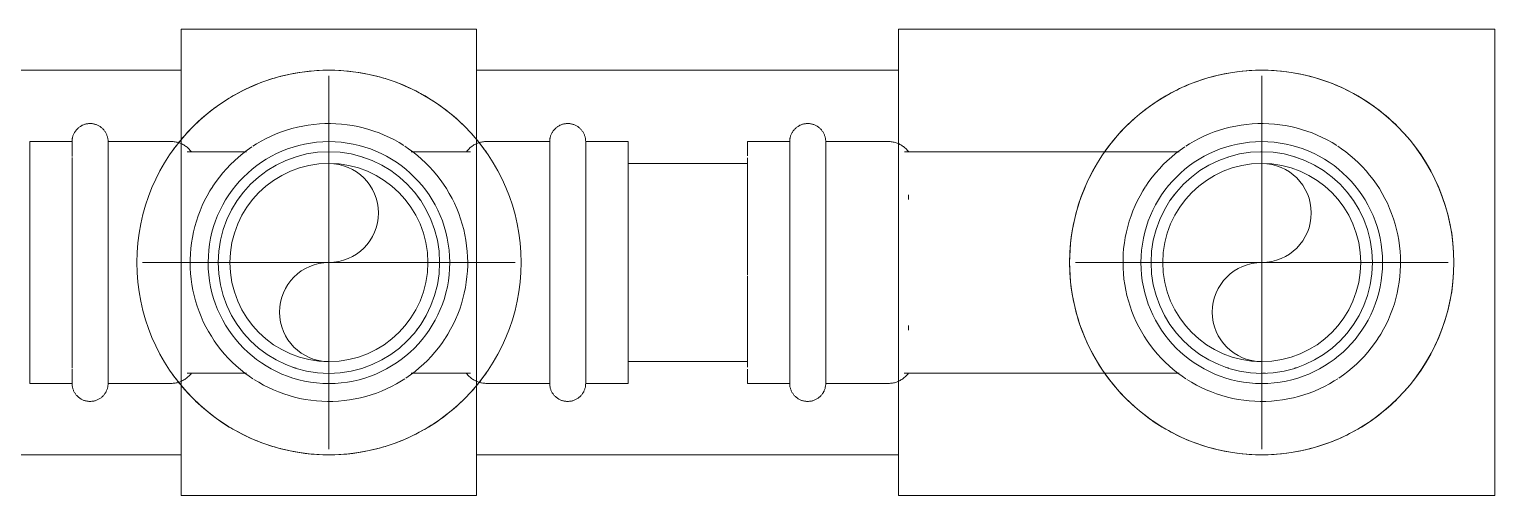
# Model space of a CAD drawing. Header units: inches. Extents: x -3299 to -2250, y -94 to 482.
# Drawn here: x -2378.21 to -2362.49, y 320.84 to 325.84 of the extents above; entities that cross this region are included whole.
import ezdxf

# ---------------------------------------------------------------- set-up
doc = ezdxf.new("R2010")
doc.units = ezdxf.units.IN
doc.header["$MEASUREMENT"] = 0
doc.layers.add('P-PIPE', color=3, linetype='Continuous', lineweight=9)
doc.layers.add('P-PIPE-CNTR', color=3, linetype='Continuous', lineweight=9)

# ---------------------------------------------------------------- blocks, each defined once
blk = doc.blocks.new('Victaulic-VicPress316-Elbow 90-45deg Style P568_P571 - Standard-V22-Copy of ROOF LEVEL')
at = {"layer": 'P-PIPE'}
for p, q in [((-2370.052, 324.641), (-2370.506, 324.641)), ((-2370.506, 324.641), (-2370.506, 324.488)), ((-2370.052, 323.344), (-2370.052, 324.641)), ((-2369.666, 324.653), (-2369.666, 324.645)), ((-2369.666, 324.645), (-2369.666, 324.641)), ((-2369.666, 324.641), (-2369.666, 324.64)), ((-2368.995, 324.641), (-2369.666, 324.641)), ((-2369.666, 323.344), (-2369.666, 324.641)), ((-2369.666, 324.64), (-2369.666, 324.637)), ((-2370.506, 324.467), (-2370.506, 323.344)), ((-2367.503, 324.532), (-2368.821, 324.532)), ((-2368.777, 324.02), (-2368.777, 324.068)), ((-2369.666, 323.849), (-2369.666, 323.897)), ((-2370.506, 323.344), (-2370.506, 323.207)), ((-2370.052, 322.048), (-2370.052, 323.344)), ((-2369.666, 322.048), (-2369.666, 323.344)), ((-2370.506, 323.197), (-2370.506, 322.221)), ((-2368.777, 322.62), (-2368.777, 322.669)), ((-2369.666, 322.274), (-2369.666, 322.304)), ((-2370.506, 322.201), (-2370.506, 322.048)), ((-2368.822, 322.157), (-2367.503, 322.157)), ((-2364.945, 322.158), (-2364.973, 322.157)), ((-2370.506, 322.048), (-2370.052, 322.048)), ((-2370.052, 322.049), (-2370.052, 322.052)), ((-2370.052, 322.048), (-2370.052, 322.049)), ((-2370.052, 322.044), (-2370.052, 322.048)), ((-2370.051, 322.036), (-2370.052, 322.044)), ((-2369.666, 322.048), (-2368.995, 322.048))]:
    blk.add_line(p, q, dxfattribs=at)
at = {"layer": 'P-PIPE', "flags": 128}
for points in [[(-2370.052, 324.641), (-2370.052, 324.649), (-2370.051, 324.656), (-2370.05, 324.664), (-2370.049, 324.672), (-2370.048, 324.679), (-2370.046, 324.687), (-2370.044, 324.694), (-2370.042, 324.702), (-2370.039, 324.709), (-2370.037, 324.716), (-2370.033, 324.723), (-2370.03, 324.73), (-2370.026, 324.737), (-2370.022, 324.743), (-2370.018, 324.75), (-2370.014, 324.756), (-2370.009, 324.762), (-2370.004, 324.768), (-2369.999, 324.774), (-2369.993, 324.779), (-2369.988, 324.785), (-2369.982, 324.79), (-2369.976, 324.794), (-2369.969, 324.799), (-2369.963, 324.803), (-2369.956, 324.807), (-2369.95, 324.811), (-2369.943, 324.815), (-2369.936, 324.818), (-2369.929, 324.821), (-2369.921, 324.823), (-2369.914, 324.826), (-2369.907, 324.828), (-2369.899, 324.83), (-2369.892, 324.831), (-2369.884, 324.832), (-2369.876, 324.833), (-2369.869, 324.834), (-2369.861, 324.834), (-2369.853, 324.834), (-2369.845, 324.833), (-2369.838, 324.833), (-2369.83, 324.832), (-2369.822, 324.83), (-2369.815, 324.829), (-2369.807, 324.827), (-2369.8, 324.825), (-2369.793, 324.822), (-2369.786, 324.819), (-2369.778, 324.816), (-2369.771, 324.813), (-2369.765, 324.809), (-2369.758, 324.805), (-2369.752, 324.801), (-2369.745, 324.797), (-2369.739, 324.792), (-2369.733, 324.787), (-2369.727, 324.782), (-2369.722, 324.777), (-2369.716, 324.771), (-2369.711, 324.765), (-2369.706, 324.759), (-2369.702, 324.753), (-2369.697, 324.747), (-2369.693, 324.74), (-2369.69, 324.734), (-2369.686, 324.727), (-2369.683, 324.72), (-2369.68, 324.713), (-2369.677, 324.705), (-2369.674, 324.698), (-2369.672, 324.691), (-2369.67, 324.683), (-2369.669, 324.676), (-2369.668, 324.668), (-2369.667, 324.66), (-2369.666, 324.653)], [(-2364.181, 324.598), (-2364.232, 324.629), (-2364.284, 324.658), (-2364.337, 324.685), (-2364.391, 324.71), (-2364.446, 324.733), (-2364.502, 324.753), (-2364.559, 324.771), (-2364.616, 324.787), (-2364.674, 324.801), (-2364.733, 324.812), (-2364.791, 324.821), (-2364.851, 324.828), (-2364.91, 324.832), (-2364.97, 324.834), (-2365.029, 324.833), (-2365.089, 324.83), (-2365.148, 324.825), (-2365.207, 324.817), (-2365.266, 324.807), (-2365.324, 324.795), (-2365.382, 324.78), (-2365.439, 324.763), (-2365.495, 324.744), (-2365.551, 324.722), (-2365.606, 324.699), (-2365.659, 324.673), (-2365.712, 324.645), (-2365.763, 324.615), (-2365.801, 324.591)], [(-2370.052, 324.635), (-2370.052, 324.639), (-2370.052, 324.641), (-2370.052, 324.641)], [(-2370.052, 324.641), (-2370.052, 324.64), (-2370.052, 324.637)], [(-2370.052, 324.637), (-2370.052, 324.631), (-2370.052, 324.624), (-2370.052, 324.615), (-2370.052, 324.604), (-2370.052, 324.59), (-2370.052, 324.575), (-2370.052, 324.558), (-2370.052, 324.538), (-2370.052, 324.517), (-2370.052, 324.494), (-2370.052, 324.469), (-2370.052, 324.449)], [(-2370.052, 324.6), (-2370.052, 324.612), (-2370.052, 324.622), (-2370.052, 324.63), (-2370.052, 324.635)], [(-2369.666, 324.635), (-2369.666, 324.639), (-2369.666, 324.641), (-2369.666, 324.641)], [(-2369.666, 324.637), (-2369.666, 324.631), (-2369.666, 324.624), (-2369.666, 324.615), (-2369.666, 324.604)], [(-2369.666, 324.435), (-2369.666, 324.462), (-2369.666, 324.488), (-2369.666, 324.511), (-2369.666, 324.533), (-2369.666, 324.553), (-2369.666, 324.571), (-2369.666, 324.586), (-2369.666, 324.6), (-2369.666, 324.612), (-2369.666, 324.622), (-2369.666, 324.63), (-2369.666, 324.635)], [(-2368.995, 324.641), (-2368.984, 324.641), (-2368.973, 324.64), (-2368.962, 324.639), (-2368.951, 324.637), (-2368.941, 324.635), (-2368.93, 324.633), (-2368.919, 324.63), (-2368.909, 324.627), (-2368.899, 324.623), (-2368.889, 324.619), (-2368.879, 324.615), (-2368.869, 324.61), (-2368.859, 324.605), (-2368.85, 324.599), (-2368.841, 324.593), (-2368.832, 324.587), (-2368.823, 324.58), (-2368.815, 324.573), (-2368.807, 324.566), (-2368.799, 324.558), (-2368.792, 324.55), (-2368.785, 324.542), (-2368.778, 324.533), (-2368.777, 324.532)], [(-2370.052, 324.443), (-2370.052, 324.414), (-2370.052, 324.384)], [(-2367.503, 324.532), (-2367.402, 324.532), (-2367.302, 324.532), (-2367.202, 324.532), (-2367.102, 324.532), (-2367.003, 324.532), (-2366.905, 324.532), (-2366.807, 324.532), (-2366.711, 324.532), (-2366.651, 324.532)], [(-2366.651, 324.532), (-2366.616, 324.532), (-2366.523, 324.532), (-2366.431, 324.532), (-2366.341, 324.532), (-2366.252, 324.532), (-2366.166, 324.532), (-2366.082, 324.532), (-2366, 324.532), (-2365.92, 324.532), (-2365.872, 324.532)], [(-2365.813, 324.583), (-2365.862, 324.549), (-2365.91, 324.513), (-2365.956, 324.475), (-2366, 324.435), (-2366.043, 324.394), (-2366.084, 324.35), (-2366.123, 324.306), (-2366.161, 324.259), (-2366.197, 324.212), (-2366.23, 324.163)], [(-2364.996, 324.532), (-2364.989, 324.532), (-2364.986, 324.532), (-2364.986, 324.532)], [(-2363.496, 323.344), (-2363.497, 323.404), (-2363.501, 323.463), (-2363.507, 323.523), (-2363.515, 323.582), (-2363.526, 323.64), (-2363.539, 323.698), (-2363.554, 323.756), (-2363.572, 323.813), (-2363.592, 323.869), (-2363.614, 323.924), (-2363.638, 323.979), (-2363.665, 324.032), (-2363.693, 324.084), (-2363.724, 324.136), (-2363.756, 324.185), (-2363.791, 324.234), (-2363.828, 324.281), (-2363.866, 324.326), (-2363.906, 324.37), (-2363.948, 324.413), (-2363.992, 324.453), (-2364.037, 324.492), (-2364.083, 324.529), (-2364.131, 324.564), (-2364.171, 324.591)], [(-2370.052, 324.374), (-2370.052, 324.352), (-2370.052, 324.319), (-2370.052, 324.284)], [(-2370.052, 324.283), (-2370.052, 324.248), (-2370.052, 324.21), (-2370.052, 324.17), (-2370.052, 324.13), (-2370.052, 324.088), (-2370.052, 324.045), (-2370.052, 324.001), (-2370.052, 323.955), (-2370.052, 323.909), (-2370.052, 323.862), (-2370.052, 323.827)], [(-2369.666, 324.376), (-2369.666, 324.406), (-2369.666, 324.425)], [(-2369.666, 324.313), (-2369.666, 324.344), (-2369.666, 324.374)], [(-2369.666, 323.909), (-2369.666, 323.943), (-2369.666, 323.989), (-2369.666, 324.033), (-2369.666, 324.076), (-2369.666, 324.119), (-2369.666, 324.16), (-2369.666, 324.199), (-2369.666, 324.237), (-2369.666, 324.274), (-2369.666, 324.31)], [(-2366.233, 324.159), (-2366.262, 324.112), (-2366.292, 324.06), (-2366.319, 324.008), (-2366.345, 323.954), (-2366.368, 323.899), (-2366.389, 323.843), (-2366.408, 323.787), (-2366.425, 323.73), (-2366.439, 323.672), (-2366.451, 323.613), (-2366.46, 323.554), (-2366.468, 323.495), (-2366.472, 323.436), (-2366.475, 323.376), (-2366.475, 323.344)], [(-2370.052, 323.814), (-2370.052, 323.765), (-2370.052, 323.716), (-2370.052, 323.666), (-2370.052, 323.616), (-2370.052, 323.565), (-2370.052, 323.513), (-2370.052, 323.462), (-2370.052, 323.41), (-2370.052, 323.358), (-2370.052, 323.344)], [(-2369.666, 323.344), (-2369.666, 323.396), (-2369.666, 323.448), (-2369.666, 323.5), (-2369.666, 323.551), (-2369.666, 323.602), (-2369.666, 323.652), (-2369.666, 323.703), (-2369.666, 323.752), (-2369.666, 323.801), (-2369.666, 323.844)], [(-2370.052, 323.344), (-2370.052, 323.292), (-2370.052, 323.243)], [(-2369.666, 323.278), (-2369.666, 323.33), (-2369.666, 323.344)], [(-2366.475, 323.344), (-2366.474, 323.285), (-2366.47, 323.225), (-2366.465, 323.166), (-2366.456, 323.107), (-2366.446, 323.048), (-2366.433, 322.99), (-2366.417, 322.933), (-2366.4, 322.876), (-2366.38, 322.82), (-2366.358, 322.764), (-2366.333, 322.71), (-2366.307, 322.656), (-2366.278, 322.604), (-2366.248, 322.553), (-2366.215, 322.503), (-2366.18, 322.455), (-2366.144, 322.408), (-2366.106, 322.362), (-2366.065, 322.318), (-2366.024, 322.276), (-2365.98, 322.235), (-2365.935, 322.196), (-2365.888, 322.159), (-2365.84, 322.124), (-2365.801, 322.098)], [(-2363.739, 322.529), (-2363.709, 322.576), (-2363.68, 322.628), (-2363.652, 322.681), (-2363.627, 322.735), (-2363.603, 322.79), (-2363.582, 322.845), (-2363.563, 322.902), (-2363.547, 322.959), (-2363.533, 323.017), (-2363.521, 323.075), (-2363.511, 323.134), (-2363.504, 323.193), (-2363.499, 323.253), (-2363.497, 323.312), (-2363.496, 323.344)], [(-2370.052, 323.241), (-2370.052, 323.189), (-2370.052, 323.138), (-2370.052, 323.087), (-2370.052, 323.036), (-2370.052, 322.986), (-2370.052, 322.936), (-2370.052, 322.888), (-2370.052, 322.839), (-2370.052, 322.792), (-2370.052, 322.746), (-2370.052, 322.7), (-2370.052, 322.656), (-2370.052, 322.612), (-2370.052, 322.57), (-2370.052, 322.529), (-2370.052, 322.489), (-2370.052, 322.451), (-2370.052, 322.414)], [(-2369.666, 322.779), (-2369.666, 322.827), (-2369.666, 322.875), (-2369.666, 322.923), (-2369.666, 322.973), (-2369.666, 323.023), (-2369.666, 323.073), (-2369.666, 323.124), (-2369.666, 323.175), (-2369.666, 323.227), (-2369.666, 323.276)], [(-2369.666, 322.375), (-2369.666, 322.405), (-2369.666, 322.441), (-2369.666, 322.479), (-2369.666, 322.518), (-2369.666, 322.559), (-2369.666, 322.601), (-2369.666, 322.644), (-2369.666, 322.688), (-2369.666, 322.733), (-2369.666, 322.779)], [(-2370.052, 322.406), (-2370.052, 322.379), (-2370.052, 322.345), (-2370.052, 322.315)], [(-2364.158, 322.106), (-2364.109, 322.14), (-2364.062, 322.176), (-2364.016, 322.214), (-2363.971, 322.254), (-2363.929, 322.295), (-2363.887, 322.338), (-2363.848, 322.383), (-2363.811, 322.429), (-2363.775, 322.477), (-2363.741, 322.526)], [(-2370.052, 322.313), (-2370.052, 322.282), (-2370.052, 322.253)], [(-2369.666, 322.315), (-2369.666, 322.336), (-2369.666, 322.37)], [(-2369.666, 322.052), (-2369.666, 322.057), (-2369.666, 322.064), (-2369.666, 322.074), (-2369.666, 322.085), (-2369.666, 322.098), (-2369.666, 322.114), (-2369.666, 322.131), (-2369.666, 322.15), (-2369.666, 322.171), (-2369.666, 322.194), (-2369.666, 322.219), (-2369.666, 322.246), (-2369.666, 322.264)], [(-2370.052, 322.226), (-2370.052, 322.201), (-2370.052, 322.177), (-2370.052, 322.156), (-2370.052, 322.136), (-2370.052, 322.118), (-2370.052, 322.102), (-2370.052, 322.088), (-2370.052, 322.076), (-2370.052, 322.067), (-2370.052, 322.059), (-2370.052, 322.053)], [(-2370.052, 322.052), (-2370.052, 322.057), (-2370.052, 322.064), (-2370.052, 322.074), (-2370.052, 322.085)], [(-2369.666, 322.088), (-2369.666, 322.076), (-2369.666, 322.067), (-2369.666, 322.059), (-2369.666, 322.053)], [(-2368.777, 322.157), (-2368.783, 322.148), (-2368.791, 322.14), (-2368.798, 322.132), (-2368.806, 322.124), (-2368.814, 322.117), (-2368.822, 322.11), (-2368.83, 322.103), (-2368.839, 322.097), (-2368.848, 322.09), (-2368.858, 322.085), (-2368.867, 322.08), (-2368.877, 322.075), (-2368.887, 322.07), (-2368.897, 322.066), (-2368.907, 322.062), (-2368.918, 322.059), (-2368.928, 322.056), (-2368.939, 322.054), (-2368.949, 322.052), (-2368.96, 322.05), (-2368.971, 322.049), (-2368.982, 322.048), (-2368.993, 322.048), (-2368.995, 322.048)], [(-2366.651, 322.157), (-2366.685, 322.157), (-2366.781, 322.157), (-2366.878, 322.157), (-2366.976, 322.157), (-2367.075, 322.157), (-2367.175, 322.157), (-2367.275, 322.157), (-2367.375, 322.157), (-2367.476, 322.157), (-2367.503, 322.157)], [(-2365.872, 322.157), (-2365.899, 322.157), (-2365.978, 322.157), (-2366.059, 322.157), (-2366.143, 322.157), (-2366.229, 322.157), (-2366.317, 322.157), (-2366.406, 322.157), (-2366.498, 322.157), (-2366.591, 322.157), (-2366.651, 322.157)], [(-2365.791, 322.091), (-2365.74, 322.06), (-2365.688, 322.031), (-2365.635, 322.004), (-2365.581, 321.979), (-2365.525, 321.956), (-2365.47, 321.936), (-2365.413, 321.917), (-2365.355, 321.901), (-2365.297, 321.888), (-2365.239, 321.876), (-2365.18, 321.868), (-2365.121, 321.861), (-2365.061, 321.857), (-2365.002, 321.855), (-2364.942, 321.855), (-2364.883, 321.858), (-2364.823, 321.864), (-2364.764, 321.871), (-2364.706, 321.881), (-2364.647, 321.894), (-2364.59, 321.908), (-2364.533, 321.925), (-2364.476, 321.945), (-2364.421, 321.966), (-2364.366, 321.99), (-2364.312, 322.016), (-2364.26, 322.044), (-2364.208, 322.074), (-2364.17, 322.098)], [(-2364.986, 322.157), (-2364.988, 322.157), (-2364.994, 322.157)], [(-2370.052, 322.053), (-2370.052, 322.049), (-2370.052, 322.048), (-2370.052, 322.048)], [(-2369.666, 322.048), (-2369.666, 322.04), (-2369.666, 322.032), (-2369.667, 322.025), (-2369.668, 322.017), (-2369.67, 322.009), (-2369.671, 322.002), (-2369.673, 321.994), (-2369.676, 321.987), (-2369.678, 321.98), (-2369.681, 321.973), (-2369.684, 321.966), (-2369.688, 321.959), (-2369.691, 321.952), (-2369.695, 321.945), (-2369.699, 321.939), (-2369.704, 321.933), (-2369.709, 321.926), (-2369.714, 321.921), (-2369.719, 321.915), (-2369.724, 321.909), (-2369.73, 321.904), (-2369.736, 321.899), (-2369.742, 321.894), (-2369.748, 321.89), (-2369.754, 321.885), (-2369.761, 321.881), (-2369.768, 321.878), (-2369.775, 321.874), (-2369.782, 321.871), (-2369.789, 321.868), (-2369.796, 321.865), (-2369.803, 321.863), (-2369.811, 321.861), (-2369.818, 321.859), (-2369.826, 321.858), (-2369.834, 321.856), (-2369.841, 321.856), (-2369.849, 321.855), (-2369.857, 321.855), (-2369.864, 321.855), (-2369.872, 321.855), (-2369.88, 321.856), (-2369.887, 321.857), (-2369.895, 321.858), (-2369.903, 321.86), (-2369.91, 321.862), (-2369.917, 321.864), (-2369.925, 321.866), (-2369.932, 321.869), (-2369.939, 321.872), (-2369.946, 321.876), (-2369.953, 321.879), (-2369.96, 321.883), (-2369.966, 321.887), (-2369.972, 321.892), (-2369.978, 321.896), (-2369.984, 321.901), (-2369.99, 321.906), (-2369.996, 321.912), (-2370.001, 321.917), (-2370.006, 321.923), (-2370.011, 321.929), (-2370.016, 321.935), (-2370.02, 321.942), (-2370.024, 321.948), (-2370.028, 321.955), (-2370.032, 321.962), (-2370.035, 321.969), (-2370.038, 321.976), (-2370.041, 321.983), (-2370.043, 321.99), (-2370.045, 321.998), (-2370.047, 322.005), (-2370.049, 322.013), (-2370.05, 322.021), (-2370.051, 322.028), (-2370.051, 322.036)], [(-2369.666, 322.053), (-2369.666, 322.049), (-2369.666, 322.048), (-2369.666, 322.048)], [(-2369.666, 322.048), (-2369.666, 322.049), (-2369.666, 322.052)]]:
    blk.add_lwpolyline(points, dxfattribs=at)
at = {"layer": 'P-PIPE'}
for radius, start, end in [(1.296, 0, 180), (1.188, 0, 180), (1.187, 107.2326, 109.3015), (1.187, 70.6985, 72.7674), (1.187, 142.4111, 145.3367), (1.188, 34.6633, 37.5889), (1.297, 180, 0), (1.188, 180, 0), (1.188, 214.6633, 217.5889), (1.188, 322.4111, 325.3367), (1.187, 250.6985, 252.7674), (1.187, 287.2326, 289.3015)]:
    blk.add_arc((-2364.986, 323.344), radius, start, end, dxfattribs=at)

msp = doc.modelspace()

# ---------------------------------------------------------------- linework, layer by layer
at = {"layer": 'P-PIPE'}
for p, q in [((-2373.412, 325.844), (-2376.582, 325.844)), ((-2376.582, 325.844), (-2376.582, 320.845)), ((-2373.412, 325.844), (-2373.412, 320.845)), ((-2368.886, 320.845), (-2368.886, 325.844)), ((-2362.486, 325.844), (-2368.886, 325.844)), ((-2362.486, 320.845), (-2362.486, 325.844)), ((-2376.582, 325.406), (-2378.417, 325.406)), ((-2368.886, 325.406), (-2373.412, 325.406)), ((-2377.753, 324.641), (-2378.207, 324.641)), ((-2378.207, 324.641), (-2378.207, 323.344)), ((-2377.753, 324.49), (-2377.753, 324.641)), ((-2377.368, 324.653), (-2377.367, 324.645)), ((-2377.367, 324.645), (-2377.367, 324.641)), ((-2377.367, 324.641), (-2377.367, 324.64)), ((-2376.691, 324.641), (-2377.367, 324.641)), ((-2377.367, 323.997), (-2377.367, 324.641)), ((-2377.367, 324.64), (-2377.367, 324.637)), ((-2376.606, 324.627), (-2376.595, 324.623)), ((-2376.595, 324.623), (-2376.585, 324.619)), ((-2373.411, 324.619), (-2373.401, 324.623)), ((-2373.401, 324.623), (-2373.391, 324.626)), ((-2372.627, 324.641), (-2373.303, 324.641)), ((-2372.627, 324.641), (-2372.627, 324.64)), ((-2372.627, 324.641), (-2372.627, 323.344)), ((-2372.627, 324.64), (-2372.627, 324.637)), ((-2372.242, 324.653), (-2372.241, 324.645)), ((-2372.241, 324.645), (-2372.241, 324.641)), ((-2371.787, 324.641), (-2372.241, 324.641)), ((-2372.241, 324.641), (-2372.241, 324.64)), ((-2372.241, 324.641), (-2372.241, 323.344)), ((-2372.241, 324.64), (-2372.241, 324.637)), ((-2371.787, 323.995), (-2371.787, 324.641)), ((-2377.753, 323.344), (-2377.753, 324.467)), ((-2375.88, 324.532), (-2376.518, 324.532)), ((-2373.476, 324.532), (-2374.115, 324.532)), ((-2370.506, 324.406), (-2371.787, 324.406)), ((-2377.367, 323.344), (-2377.367, 323.993)), ((-2371.787, 323.344), (-2371.787, 323.993)), ((-2372.627, 323.715), (-2372.627, 323.671)), ((-2378.207, 323.344), (-2378.207, 322.048)), ((-2377.753, 322.221), (-2377.753, 323.344)), ((-2377.367, 322.696), (-2377.367, 323.344)), ((-2372.627, 323.344), (-2372.627, 322.048)), ((-2372.241, 323.344), (-2372.241, 322.048)), ((-2371.787, 322.696), (-2371.787, 323.344)), ((-2377.367, 322.048), (-2377.367, 322.691)), ((-2372.627, 322.656), (-2372.627, 322.612)), ((-2371.787, 322.048), (-2371.787, 322.694)), ((-2371.787, 322.282), (-2370.506, 322.282)), ((-2377.753, 322.048), (-2377.753, 322.199)), ((-2376.519, 322.157), (-2375.88, 322.157)), ((-2374.115, 322.157), (-2373.477, 322.157)), ((-2378.207, 322.048), (-2377.753, 322.048)), ((-2377.753, 322.049), (-2377.753, 322.052)), ((-2377.753, 322.048), (-2377.753, 322.049)), ((-2377.753, 322.044), (-2377.753, 322.048)), ((-2377.753, 322.036), (-2377.753, 322.044)), ((-2377.367, 322.048), (-2376.691, 322.048)), ((-2376.594, 322.066), (-2376.604, 322.062)), ((-2376.583, 322.07), (-2376.594, 322.066)), ((-2373.399, 322.065), (-2373.41, 322.069)), ((-2373.389, 322.062), (-2373.399, 322.065)), ((-2373.303, 322.048), (-2372.627, 322.048)), ((-2372.627, 322.049), (-2372.627, 322.052)), ((-2372.627, 322.048), (-2372.627, 322.049)), ((-2372.627, 322.044), (-2372.627, 322.048)), ((-2372.627, 322.036), (-2372.627, 322.044)), ((-2372.621, 321.998), (-2372.623, 322.005)), ((-2372.241, 322.049), (-2372.241, 322.052)), ((-2372.241, 322.048), (-2372.241, 322.049)), ((-2372.241, 322.048), (-2371.787, 322.048)), ((-2378.417, 321.283), (-2376.582, 321.283)), ((-2373.412, 321.283), (-2368.886, 321.283)), ((-2376.582, 320.845), (-2373.412, 320.845)), ((-2368.886, 320.845), (-2362.486, 320.845))]:
    msp.add_line(p, q, dxfattribs=at)
at = {"layer": 'P-PIPE', "flags": 128}
for points in [[(-2377.753, 324.641), (-2377.753, 324.649), (-2377.753, 324.656), (-2377.752, 324.664), (-2377.751, 324.672), (-2377.75, 324.679), (-2377.748, 324.687), (-2377.746, 324.694), (-2377.744, 324.702), (-2377.741, 324.709), (-2377.738, 324.716), (-2377.735, 324.723), (-2377.732, 324.73), (-2377.728, 324.737), (-2377.724, 324.743), (-2377.72, 324.75), (-2377.715, 324.756), (-2377.71, 324.762), (-2377.706, 324.768), (-2377.7, 324.774), (-2377.695, 324.779), (-2377.689, 324.785), (-2377.683, 324.79), (-2377.677, 324.794), (-2377.671, 324.799), (-2377.665, 324.803), (-2377.658, 324.807), (-2377.651, 324.811), (-2377.645, 324.815), (-2377.637, 324.818), (-2377.63, 324.821), (-2377.623, 324.823), (-2377.616, 324.826), (-2377.608, 324.828), (-2377.601, 324.83), (-2377.593, 324.831), (-2377.586, 324.832), (-2377.578, 324.833), (-2377.57, 324.834), (-2377.563, 324.834), (-2377.555, 324.834), (-2377.547, 324.833), (-2377.539, 324.833), (-2377.532, 324.832), (-2377.524, 324.83), (-2377.517, 324.829), (-2377.509, 324.827), (-2377.502, 324.825), (-2377.494, 324.822), (-2377.487, 324.819), (-2377.48, 324.816), (-2377.473, 324.813), (-2377.466, 324.809), (-2377.46, 324.805), (-2377.453, 324.801), (-2377.447, 324.797), (-2377.441, 324.792), (-2377.435, 324.787), (-2377.429, 324.782), (-2377.423, 324.777), (-2377.418, 324.771), (-2377.413, 324.765), (-2377.408, 324.759), (-2377.404, 324.753), (-2377.399, 324.747), (-2377.395, 324.74), (-2377.391, 324.734), (-2377.388, 324.727), (-2377.384, 324.72), (-2377.381, 324.713), (-2377.379, 324.705), (-2377.376, 324.698), (-2377.374, 324.691), (-2377.372, 324.683), (-2377.371, 324.676), (-2377.369, 324.668), (-2377.368, 324.66), (-2377.368, 324.653)], [(-2374.193, 324.598), (-2374.243, 324.629), (-2374.295, 324.658), (-2374.348, 324.685), (-2374.403, 324.71), (-2374.458, 324.733), (-2374.514, 324.753), (-2374.57, 324.771), (-2374.628, 324.787), (-2374.686, 324.801), (-2374.744, 324.812), (-2374.803, 324.821), (-2374.862, 324.828), (-2374.922, 324.832), (-2374.981, 324.834), (-2375.041, 324.833), (-2375.1, 324.83), (-2375.16, 324.825), (-2375.219, 324.817), (-2375.278, 324.807), (-2375.336, 324.795), (-2375.394, 324.78), (-2375.451, 324.763), (-2375.507, 324.744), (-2375.563, 324.722), (-2375.617, 324.699), (-2375.671, 324.673), (-2375.724, 324.645), (-2375.775, 324.615), (-2375.813, 324.591)], [(-2372.627, 324.641), (-2372.627, 324.649), (-2372.627, 324.656), (-2372.626, 324.664), (-2372.625, 324.672), (-2372.624, 324.679), (-2372.622, 324.687), (-2372.62, 324.694), (-2372.618, 324.702), (-2372.615, 324.709), (-2372.612, 324.716), (-2372.609, 324.723), (-2372.606, 324.73), (-2372.602, 324.737), (-2372.598, 324.743), (-2372.594, 324.75), (-2372.589, 324.756), (-2372.584, 324.762), (-2372.58, 324.768), (-2372.574, 324.774), (-2372.569, 324.779), (-2372.563, 324.785), (-2372.557, 324.79), (-2372.551, 324.794), (-2372.545, 324.799), (-2372.539, 324.803), (-2372.532, 324.807), (-2372.525, 324.811), (-2372.519, 324.815), (-2372.511, 324.818), (-2372.504, 324.821), (-2372.497, 324.823), (-2372.49, 324.826), (-2372.482, 324.828), (-2372.475, 324.83), (-2372.467, 324.831), (-2372.46, 324.832), (-2372.452, 324.833), (-2372.444, 324.834), (-2372.437, 324.834), (-2372.429, 324.834), (-2372.421, 324.833), (-2372.413, 324.833), (-2372.406, 324.832), (-2372.398, 324.83), (-2372.391, 324.829), (-2372.383, 324.827), (-2372.376, 324.825), (-2372.368, 324.822), (-2372.361, 324.819), (-2372.354, 324.816), (-2372.347, 324.813), (-2372.34, 324.809), (-2372.334, 324.805), (-2372.327, 324.801), (-2372.321, 324.797), (-2372.315, 324.792), (-2372.309, 324.787), (-2372.303, 324.782), (-2372.297, 324.777), (-2372.292, 324.771), (-2372.287, 324.765), (-2372.282, 324.759), (-2372.278, 324.753), (-2372.273, 324.747), (-2372.269, 324.74), (-2372.265, 324.734), (-2372.262, 324.727), (-2372.258, 324.72), (-2372.255, 324.713), (-2372.253, 324.705), (-2372.25, 324.698), (-2372.248, 324.691), (-2372.246, 324.683), (-2372.245, 324.676), (-2372.243, 324.668), (-2372.242, 324.66), (-2372.242, 324.653)], [(-2377.753, 324.635), (-2377.753, 324.639), (-2377.753, 324.641), (-2377.753, 324.641)], [(-2377.753, 324.641), (-2377.753, 324.64), (-2377.753, 324.637)], [(-2377.753, 324.637), (-2377.753, 324.631), (-2377.753, 324.624), (-2377.753, 324.615), (-2377.753, 324.604), (-2377.753, 324.59), (-2377.753, 324.575), (-2377.753, 324.558), (-2377.753, 324.538), (-2377.753, 324.517), (-2377.753, 324.494), (-2377.753, 324.479)], [(-2377.753, 324.6), (-2377.753, 324.612), (-2377.753, 324.622), (-2377.753, 324.63), (-2377.753, 324.635)], [(-2377.367, 324.635), (-2377.367, 324.639), (-2377.367, 324.641), (-2377.367, 324.641)], [(-2377.367, 324.637), (-2377.367, 324.631), (-2377.367, 324.624), (-2377.367, 324.615), (-2377.367, 324.604)], [(-2377.367, 324.553), (-2377.367, 324.571), (-2377.367, 324.586), (-2377.367, 324.6), (-2377.367, 324.612), (-2377.367, 324.622), (-2377.367, 324.63), (-2377.367, 324.635)], [(-2376.691, 324.641), (-2376.681, 324.641), (-2376.67, 324.64), (-2376.659, 324.639), (-2376.648, 324.637), (-2376.637, 324.635), (-2376.627, 324.633), (-2376.616, 324.63), (-2376.606, 324.627)], [(-2376.585, 324.619), (-2376.575, 324.615), (-2376.566, 324.61), (-2376.556, 324.605), (-2376.547, 324.599), (-2376.538, 324.593), (-2376.529, 324.587), (-2376.52, 324.58), (-2376.512, 324.573), (-2376.504, 324.566), (-2376.496, 324.558), (-2376.489, 324.55), (-2376.481, 324.542), (-2376.475, 324.533), (-2376.473, 324.532)], [(-2373.5, 324.557), (-2373.493, 324.564), (-2373.485, 324.572), (-2373.476, 324.579), (-2373.468, 324.586), (-2373.459, 324.592), (-2373.45, 324.598), (-2373.441, 324.604), (-2373.431, 324.609), (-2373.421, 324.614), (-2373.411, 324.619)], [(-2373.391, 324.626), (-2373.381, 324.63), (-2373.37, 324.633), (-2373.36, 324.635), (-2373.349, 324.637), (-2373.338, 324.639), (-2373.327, 324.64), (-2373.316, 324.64), (-2373.305, 324.641), (-2373.303, 324.641)], [(-2372.627, 324.635), (-2372.627, 324.639), (-2372.627, 324.641), (-2372.627, 324.641)], [(-2372.627, 324.637), (-2372.627, 324.631), (-2372.627, 324.624), (-2372.627, 324.615), (-2372.627, 324.604), (-2372.627, 324.59), (-2372.627, 324.575), (-2372.627, 324.558), (-2372.627, 324.538), (-2372.627, 324.517), (-2372.627, 324.494), (-2372.627, 324.469), (-2372.627, 324.443), (-2372.627, 324.414), (-2372.627, 324.384)], [(-2372.627, 324.6), (-2372.627, 324.612), (-2372.627, 324.622), (-2372.627, 324.63), (-2372.627, 324.635)], [(-2372.241, 324.635), (-2372.241, 324.639), (-2372.241, 324.641), (-2372.241, 324.641)], [(-2372.241, 324.637), (-2372.241, 324.631), (-2372.241, 324.624), (-2372.241, 324.615), (-2372.241, 324.604)], [(-2372.241, 324.376), (-2372.241, 324.406), (-2372.241, 324.435), (-2372.241, 324.462), (-2372.241, 324.488), (-2372.241, 324.511), (-2372.241, 324.533), (-2372.241, 324.553), (-2372.241, 324.571), (-2372.241, 324.586), (-2372.241, 324.6), (-2372.241, 324.612), (-2372.241, 324.622), (-2372.241, 324.63), (-2372.241, 324.635)], [(-2377.753, 324.469), (-2377.753, 324.443), (-2377.753, 324.414), (-2377.753, 324.384)], [(-2377.367, 324.376), (-2377.367, 324.406), (-2377.367, 324.435), (-2377.367, 324.462), (-2377.367, 324.488), (-2377.367, 324.511), (-2377.367, 324.533)], [(-2375.825, 324.583), (-2375.874, 324.549), (-2375.921, 324.513), (-2375.967, 324.475), (-2376.012, 324.435), (-2376.055, 324.394), (-2376.096, 324.35), (-2376.135, 324.306), (-2376.173, 324.259), (-2376.208, 324.212), (-2376.242, 324.163)], [(-2373.508, 323.344), (-2373.509, 323.404), (-2373.513, 323.463), (-2373.519, 323.523), (-2373.527, 323.582), (-2373.538, 323.64), (-2373.551, 323.698), (-2373.566, 323.756), (-2373.584, 323.813), (-2373.603, 323.869), (-2373.625, 323.924), (-2373.65, 323.979), (-2373.676, 324.032), (-2373.705, 324.084), (-2373.735, 324.136), (-2373.768, 324.185), (-2373.803, 324.234), (-2373.839, 324.281), (-2373.878, 324.326), (-2373.918, 324.37), (-2373.96, 324.413), (-2374.003, 324.453), (-2374.048, 324.492), (-2374.095, 324.529), (-2374.143, 324.564), (-2374.182, 324.591)], [(-2373.521, 324.532), (-2373.515, 324.54), (-2373.508, 324.549), (-2373.5, 324.557)], [(-2377.753, 324.373), (-2377.753, 324.352), (-2377.753, 324.319), (-2377.753, 324.284), (-2377.753, 324.248), (-2377.753, 324.21), (-2377.753, 324.17), (-2377.753, 324.13), (-2377.753, 324.088), (-2377.753, 324.045), (-2377.753, 324.001), (-2377.753, 323.955)], [(-2377.367, 323.996), (-2377.367, 324.033), (-2377.367, 324.076), (-2377.367, 324.119), (-2377.367, 324.16), (-2377.367, 324.199), (-2377.367, 324.237), (-2377.367, 324.274), (-2377.367, 324.31), (-2377.367, 324.344), (-2377.367, 324.371)], [(-2372.627, 324.37), (-2372.627, 324.352), (-2372.627, 324.319), (-2372.627, 324.284), (-2372.627, 324.248), (-2372.627, 324.21), (-2372.627, 324.17), (-2372.627, 324.13), (-2372.627, 324.088)], [(-2372.241, 324.119), (-2372.241, 324.16), (-2372.241, 324.199), (-2372.241, 324.237), (-2372.241, 324.274), (-2372.241, 324.31), (-2372.241, 324.344), (-2372.241, 324.371)], [(-2376.244, 324.159), (-2376.274, 324.112), (-2376.303, 324.06), (-2376.331, 324.008), (-2376.356, 323.954), (-2376.38, 323.899), (-2376.401, 323.843), (-2376.42, 323.787), (-2376.436, 323.73), (-2376.45, 323.672), (-2376.462, 323.613), (-2376.472, 323.554), (-2376.479, 323.495), (-2376.484, 323.436), (-2376.487, 323.376), (-2376.487, 323.344)], [(-2377.367, 323.752), (-2377.367, 323.801), (-2377.367, 323.849), (-2377.367, 323.897), (-2377.367, 323.943), (-2377.367, 323.989)], [(-2372.627, 324.079), (-2372.627, 324.045), (-2372.627, 324.001), (-2372.627, 323.955), (-2372.627, 323.909), (-2372.627, 323.862), (-2372.627, 323.814), (-2372.627, 323.765), (-2372.627, 323.716)], [(-2372.241, 323.344), (-2372.241, 323.396), (-2372.241, 323.448), (-2372.241, 323.5), (-2372.241, 323.551), (-2372.241, 323.602), (-2372.241, 323.652), (-2372.241, 323.703), (-2372.241, 323.752), (-2372.241, 323.801), (-2372.241, 323.849), (-2372.241, 323.897), (-2372.241, 323.943), (-2372.241, 323.989), (-2372.241, 324.033), (-2372.241, 324.076), (-2372.241, 324.11)], [(-2377.753, 323.953), (-2377.753, 323.909), (-2377.753, 323.862), (-2377.753, 323.814), (-2377.753, 323.765), (-2377.753, 323.716), (-2377.753, 323.666), (-2377.753, 323.616), (-2377.753, 323.565), (-2377.753, 323.514)], [(-2377.367, 323.613), (-2377.367, 323.652), (-2377.367, 323.703), (-2377.367, 323.744)], [(-2372.627, 323.666), (-2372.627, 323.616), (-2372.627, 323.565), (-2372.627, 323.513), (-2372.627, 323.462), (-2372.627, 323.41), (-2372.627, 323.358), (-2372.627, 323.344)], [(-2377.753, 323.513), (-2377.753, 323.462), (-2377.753, 323.41), (-2377.753, 323.358), (-2377.753, 323.344)], [(-2377.367, 323.344), (-2377.367, 323.396), (-2377.367, 323.448), (-2377.367, 323.5), (-2377.367, 323.551), (-2377.367, 323.602)], [(-2377.753, 323.344), (-2377.753, 323.292), (-2377.753, 323.241), (-2377.753, 323.189), (-2377.753, 323.138), (-2377.753, 323.087), (-2377.753, 323.036), (-2377.753, 322.986), (-2377.753, 322.936), (-2377.753, 322.896)], [(-2377.367, 323.075), (-2377.367, 323.124), (-2377.367, 323.175), (-2377.367, 323.227), (-2377.367, 323.278), (-2377.367, 323.33), (-2377.367, 323.344)], [(-2376.487, 323.344), (-2376.486, 323.285), (-2376.482, 323.225), (-2376.476, 323.166), (-2376.468, 323.107), (-2376.457, 323.048), (-2376.444, 322.99), (-2376.429, 322.933), (-2376.411, 322.876), (-2376.391, 322.82), (-2376.369, 322.764), (-2376.345, 322.71), (-2376.319, 322.656), (-2376.29, 322.604), (-2376.259, 322.553), (-2376.227, 322.503), (-2376.192, 322.455), (-2376.156, 322.408), (-2376.117, 322.362), (-2376.077, 322.318), (-2376.035, 322.276), (-2375.992, 322.235), (-2375.946, 322.196), (-2375.9, 322.159), (-2375.852, 322.124), (-2375.813, 322.098)], [(-2373.751, 322.529), (-2373.721, 322.576), (-2373.691, 322.628), (-2373.664, 322.681), (-2373.638, 322.735), (-2373.615, 322.79), (-2373.594, 322.845), (-2373.575, 322.902), (-2373.559, 322.959), (-2373.544, 323.017), (-2373.532, 323.075), (-2373.523, 323.134), (-2373.516, 323.193), (-2373.511, 323.253), (-2373.508, 323.312), (-2373.508, 323.344)], [(-2372.627, 323.344), (-2372.627, 323.292), (-2372.627, 323.241), (-2372.627, 323.189), (-2372.627, 323.138), (-2372.627, 323.087), (-2372.627, 323.036), (-2372.627, 322.986)], [(-2372.241, 322.688), (-2372.241, 322.733), (-2372.241, 322.779), (-2372.241, 322.827), (-2372.241, 322.875), (-2372.241, 322.923), (-2372.241, 322.973), (-2372.241, 323.023), (-2372.241, 323.073), (-2372.241, 323.124), (-2372.241, 323.175), (-2372.241, 323.227), (-2372.241, 323.278), (-2372.241, 323.33), (-2372.241, 323.344)], [(-2377.367, 322.692), (-2377.367, 322.733), (-2377.367, 322.779), (-2377.367, 322.827), (-2377.367, 322.875), (-2377.367, 322.923), (-2377.367, 322.973), (-2377.367, 323.023), (-2377.367, 323.073)], [(-2377.753, 322.888), (-2377.753, 322.839), (-2377.753, 322.792), (-2377.753, 322.746)], [(-2372.627, 322.974), (-2372.627, 322.936), (-2372.627, 322.888), (-2372.627, 322.839), (-2372.627, 322.792), (-2372.627, 322.746), (-2372.627, 322.7), (-2372.627, 322.661)], [(-2377.753, 322.736), (-2377.753, 322.7), (-2377.753, 322.656), (-2377.753, 322.612), (-2377.753, 322.57), (-2377.753, 322.529), (-2377.753, 322.489), (-2377.753, 322.461)], [(-2377.367, 322.559), (-2377.367, 322.601), (-2377.367, 322.644), (-2377.367, 322.688)], [(-2372.627, 322.609), (-2372.627, 322.57), (-2372.627, 322.529), (-2372.627, 322.489), (-2372.627, 322.451), (-2372.627, 322.414), (-2372.627, 322.379), (-2372.627, 322.345), (-2372.627, 322.319)], [(-2372.241, 322.318), (-2372.241, 322.336), (-2372.241, 322.37), (-2372.241, 322.405), (-2372.241, 322.441), (-2372.241, 322.479), (-2372.241, 322.518), (-2372.241, 322.559), (-2372.241, 322.601), (-2372.241, 322.644), (-2372.241, 322.676)], [(-2377.753, 322.451), (-2377.753, 322.414), (-2377.753, 322.379), (-2377.753, 322.345), (-2377.753, 322.316)], [(-2377.367, 322.317), (-2377.367, 322.336), (-2377.367, 322.37), (-2377.367, 322.405), (-2377.367, 322.441), (-2377.367, 322.479), (-2377.367, 322.518), (-2377.367, 322.547)], [(-2374.17, 322.106), (-2374.121, 322.14), (-2374.073, 322.176), (-2374.027, 322.214), (-2373.983, 322.254), (-2373.94, 322.295), (-2373.899, 322.338), (-2373.86, 322.383), (-2373.822, 322.429), (-2373.787, 322.477), (-2373.753, 322.526)], [(-2377.753, 322.313), (-2377.753, 322.282), (-2377.753, 322.253), (-2377.753, 322.226), (-2377.753, 322.21)], [(-2377.367, 322.15), (-2377.367, 322.171), (-2377.367, 322.194), (-2377.367, 322.219), (-2377.367, 322.246), (-2377.367, 322.274), (-2377.367, 322.304)], [(-2372.627, 322.313), (-2372.627, 322.282), (-2372.627, 322.253), (-2372.627, 322.226), (-2372.627, 322.201), (-2372.627, 322.177), (-2372.627, 322.156), (-2372.627, 322.136), (-2372.627, 322.118), (-2372.627, 322.102), (-2372.627, 322.088), (-2372.627, 322.076), (-2372.627, 322.067), (-2372.627, 322.059), (-2372.627, 322.053)], [(-2372.241, 322.114), (-2372.241, 322.131), (-2372.241, 322.15), (-2372.241, 322.171), (-2372.241, 322.194), (-2372.241, 322.219), (-2372.241, 322.246), (-2372.241, 322.274), (-2372.241, 322.304)], [(-2377.753, 322.201), (-2377.753, 322.177), (-2377.753, 322.156), (-2377.753, 322.136), (-2377.753, 322.118), (-2377.753, 322.102), (-2377.753, 322.088), (-2377.753, 322.076), (-2377.753, 322.067), (-2377.753, 322.059), (-2377.753, 322.053)], [(-2377.753, 322.052), (-2377.753, 322.057), (-2377.753, 322.064), (-2377.753, 322.074), (-2377.753, 322.085)], [(-2377.367, 322.052), (-2377.367, 322.057), (-2377.367, 322.064), (-2377.367, 322.074), (-2377.367, 322.085), (-2377.367, 322.098), (-2377.367, 322.114), (-2377.367, 322.131), (-2377.367, 322.149)], [(-2377.367, 322.088), (-2377.367, 322.076), (-2377.367, 322.067), (-2377.367, 322.059), (-2377.367, 322.053)], [(-2376.473, 322.157), (-2376.48, 322.148), (-2376.487, 322.14), (-2376.495, 322.132), (-2376.502, 322.124), (-2376.51, 322.117), (-2376.519, 322.11), (-2376.527, 322.103), (-2376.536, 322.097), (-2376.545, 322.09), (-2376.554, 322.085), (-2376.564, 322.08), (-2376.574, 322.075), (-2376.583, 322.07)], [(-2375.802, 322.091), (-2375.751, 322.06), (-2375.699, 322.031), (-2375.646, 322.004), (-2375.592, 321.979), (-2375.537, 321.956), (-2375.481, 321.936), (-2375.424, 321.917), (-2375.367, 321.901), (-2375.309, 321.888), (-2375.251, 321.876), (-2375.192, 321.868), (-2375.132, 321.861), (-2375.073, 321.857), (-2375.014, 321.855), (-2374.954, 321.855), (-2374.894, 321.858), (-2374.835, 321.864), (-2374.776, 321.871), (-2374.717, 321.881), (-2374.659, 321.894), (-2374.601, 321.908), (-2374.544, 321.925), (-2374.488, 321.945), (-2374.432, 321.966), (-2374.378, 321.99), (-2374.324, 322.016), (-2374.271, 322.044), (-2374.22, 322.074), (-2374.182, 322.098)], [(-2373.513, 322.147), (-2373.52, 322.155), (-2373.521, 322.157)], [(-2373.41, 322.069), (-2373.419, 322.074), (-2373.429, 322.079), (-2373.439, 322.084), (-2373.448, 322.089), (-2373.457, 322.095), (-2373.466, 322.102), (-2373.475, 322.108), (-2373.483, 322.115), (-2373.491, 322.123), (-2373.499, 322.13), (-2373.506, 322.138), (-2373.513, 322.147)], [(-2372.627, 322.052), (-2372.627, 322.057), (-2372.627, 322.064), (-2372.627, 322.074), (-2372.627, 322.085)], [(-2372.241, 322.052), (-2372.241, 322.057), (-2372.241, 322.064), (-2372.241, 322.074), (-2372.241, 322.085), (-2372.241, 322.098)], [(-2372.241, 322.088), (-2372.241, 322.076), (-2372.241, 322.067), (-2372.241, 322.059), (-2372.241, 322.053)], [(-2377.753, 322.053), (-2377.753, 322.049), (-2377.753, 322.048), (-2377.753, 322.048)], [(-2377.367, 322.048), (-2377.368, 322.04), (-2377.368, 322.032), (-2377.369, 322.025), (-2377.37, 322.017), (-2377.371, 322.009), (-2377.373, 322.002), (-2377.375, 321.994), (-2377.377, 321.987), (-2377.38, 321.98), (-2377.383, 321.973), (-2377.386, 321.966), (-2377.389, 321.959), (-2377.393, 321.952), (-2377.397, 321.945), (-2377.401, 321.939), (-2377.406, 321.933), (-2377.41, 321.926), (-2377.415, 321.921), (-2377.421, 321.915), (-2377.426, 321.909), (-2377.432, 321.904), (-2377.437, 321.899), (-2377.443, 321.894), (-2377.45, 321.89), (-2377.456, 321.885), (-2377.463, 321.881), (-2377.469, 321.878), (-2377.476, 321.874), (-2377.483, 321.871), (-2377.49, 321.868), (-2377.498, 321.865), (-2377.505, 321.863), (-2377.513, 321.861), (-2377.52, 321.859), (-2377.528, 321.858), (-2377.535, 321.856), (-2377.543, 321.856), (-2377.551, 321.855), (-2377.558, 321.855), (-2377.566, 321.855), (-2377.574, 321.855), (-2377.581, 321.856), (-2377.589, 321.857), (-2377.597, 321.858), (-2377.604, 321.86), (-2377.612, 321.862), (-2377.619, 321.864), (-2377.626, 321.866), (-2377.634, 321.869), (-2377.641, 321.872), (-2377.648, 321.876), (-2377.655, 321.879), (-2377.661, 321.883), (-2377.668, 321.887), (-2377.674, 321.892), (-2377.68, 321.896), (-2377.686, 321.901), (-2377.692, 321.906), (-2377.697, 321.912), (-2377.703, 321.917), (-2377.708, 321.923), (-2377.713, 321.929), (-2377.717, 321.935), (-2377.722, 321.942), (-2377.726, 321.948), (-2377.73, 321.955), (-2377.733, 321.962), (-2377.737, 321.969), (-2377.74, 321.976), (-2377.742, 321.983), (-2377.745, 321.99), (-2377.747, 321.998), (-2377.749, 322.005), (-2377.75, 322.013), (-2377.751, 322.021), (-2377.752, 322.028), (-2377.753, 322.036)], [(-2377.367, 322.053), (-2377.367, 322.049), (-2377.367, 322.048), (-2377.367, 322.048)], [(-2377.367, 322.048), (-2377.367, 322.049), (-2377.367, 322.052)], [(-2376.604, 322.062), (-2376.614, 322.059), (-2376.625, 322.056), (-2376.635, 322.054), (-2376.646, 322.052), (-2376.657, 322.05), (-2376.668, 322.049), (-2376.679, 322.048), (-2376.689, 322.048), (-2376.691, 322.048)], [(-2373.303, 322.048), (-2373.314, 322.048), (-2373.325, 322.049), (-2373.336, 322.05), (-2373.347, 322.051), (-2373.358, 322.053), (-2373.368, 322.056), (-2373.379, 322.058), (-2373.389, 322.062)], [(-2372.627, 322.053), (-2372.627, 322.049), (-2372.627, 322.048), (-2372.627, 322.048)], [(-2372.623, 322.005), (-2372.624, 322.013), (-2372.625, 322.021), (-2372.626, 322.028), (-2372.627, 322.036)], [(-2372.241, 322.048), (-2372.242, 322.04), (-2372.242, 322.032), (-2372.243, 322.025), (-2372.244, 322.017), (-2372.245, 322.009), (-2372.247, 322.002), (-2372.249, 321.994), (-2372.251, 321.987), (-2372.254, 321.98), (-2372.257, 321.973), (-2372.26, 321.966), (-2372.263, 321.959), (-2372.267, 321.952), (-2372.271, 321.945), (-2372.275, 321.939), (-2372.28, 321.933), (-2372.284, 321.926), (-2372.289, 321.921), (-2372.295, 321.915), (-2372.3, 321.909), (-2372.306, 321.904), (-2372.311, 321.899), (-2372.317, 321.894), (-2372.324, 321.89), (-2372.33, 321.885), (-2372.337, 321.881), (-2372.343, 321.878), (-2372.35, 321.874), (-2372.357, 321.871), (-2372.364, 321.868), (-2372.372, 321.865), (-2372.379, 321.863), (-2372.387, 321.861), (-2372.394, 321.859), (-2372.402, 321.858), (-2372.409, 321.856), (-2372.417, 321.856), (-2372.425, 321.855), (-2372.432, 321.855), (-2372.44, 321.855), (-2372.448, 321.855), (-2372.455, 321.856), (-2372.463, 321.857), (-2372.471, 321.858), (-2372.478, 321.86), (-2372.486, 321.862), (-2372.493, 321.864), (-2372.5, 321.866), (-2372.508, 321.869), (-2372.515, 321.872), (-2372.522, 321.876), (-2372.529, 321.879), (-2372.535, 321.883), (-2372.542, 321.887), (-2372.548, 321.892), (-2372.554, 321.896), (-2372.56, 321.901), (-2372.566, 321.906), (-2372.571, 321.912), (-2372.577, 321.917), (-2372.582, 321.923), (-2372.587, 321.929), (-2372.591, 321.935), (-2372.596, 321.942), (-2372.6, 321.948), (-2372.604, 321.955), (-2372.607, 321.962), (-2372.611, 321.969), (-2372.614, 321.976), (-2372.616, 321.983), (-2372.619, 321.99), (-2372.621, 321.998)], [(-2372.241, 322.053), (-2372.241, 322.049), (-2372.241, 322.048), (-2372.241, 322.048)]]:
    msp.add_lwpolyline(points, dxfattribs=at)
at = {"layer": 'P-PIPE'}
for centre, radius, start, end in [((-2374.997, 323.344), 2.062, 90, 180), ((-2374.997, 323.344), 2.062, 90, 104.2627), ((-2374.997, 323.344), 2.062, 75.7373, 90), ((-2374.997, 323.344), 2.062, 360, 90), ((-2364.986, 323.344), 2.062, 90, 180), ((-2364.986, 323.344), 2.062, 90, 105), ((-2364.986, 323.344), 2.062, 75, 90), ((-2364.986, 323.344), 2.062, 360, 90), ((-2374.997, 323.344), 2.062, 109.5003, 119.2892), ((-2374.997, 323.344), 2.062, 104.6438, 109.5003), ((-2374.997, 323.344), 2.062, 70.5008, 75.3562), ((-2374.997, 323.344), 2.062, 60.7107, 70.5008), ((-2364.986, 323.344), 2.062, 105, 120), ((-2364.986, 323.344), 2.062, 60, 75), ((-2374.997, 323.344), 2.062, 119.2892, 125.1077), ((-2374.997, 323.344), 2.062, 54.8933, 60.7107), ((-2364.986, 323.344), 2.062, 120, 180), ((-2364.986, 323.344), 2.062, 45, 60), ((-2374.997, 323.344), 2.062, 125.1077, 133.9357), ((-2374.997, 323.344), 2.062, 46.0641, 54.8933), ((-2374.997, 323.344), 2.062, 134.5437, 140.1559), ((-2374.997, 323.344), 2.062, 39.8451, 45.4563), ((-2364.986, 323.344), 2.062, 0, 45), ((-2374.997, 323.344), 2.062, 140.7752, 145.0308), ((-2374.997, 323.344), 2.062, 140.1559, 140.7752), ((-2374.997, 323.344), 1.296, 0, 180), ((-2374.997, 323.344), 2.062, 39.2248, 39.8451), ((-2374.997, 323.344), 2.062, 34.9692, 39.2248), ((-2374.997, 323.344), 1.188, 0, 180), ((-2374.997, 323.344), 1.187, 107.2326, 109.3015), ((-2374.997, 323.344), 1.187, 70.6985, 72.7674), ((-2374.997, 323.344), 1.062, 0, 180), ((-2374.997, 323.875), 0.531, 270, 90), ((-2364.986, 323.344), 1.062, 0, 180), ((-2364.986, 323.875), 0.531, 270, 90), ((-2374.997, 323.344), 1.187, 142.4111, 145.3367), ((-2374.997, 323.344), 1.187, 34.6633, 37.5889), ((-2374.997, 323.344), 2.062, 180, 270), ((-2374.997, 323.344), 1.297, 180, 0), ((-2374.997, 323.344), 1.188, 180, 0), ((-2374.997, 323.344), 1.062, 180, 0), ((-2374.997, 322.813), 0.531, 90, 270), ((-2374.997, 323.344), 2.062, 270, 360), ((-2364.986, 323.344), 2.062, 180, 240), ((-2364.986, 323.344), 2.062, 180, 270), ((-2364.986, 323.344), 1.062, 180, 0), ((-2364.986, 322.813), 0.531, 90, 270), ((-2364.986, 323.344), 2.062, 270, 360), ((-2364.986, 323.344), 2.062, 315, 0), ((-2374.997, 323.344), 1.187, 214.6633, 217.5889), ((-2374.997, 323.344), 1.188, 322.4111, 325.3367), ((-2374.997, 323.344), 2.062, 214.9692, 219.2248), ((-2374.997, 323.344), 1.187, 250.6985, 252.7674), ((-2374.997, 323.344), 1.188, 287.2326, 289.3015), ((-2374.997, 323.344), 2.062, 320.7752, 325.0308), ((-2374.997, 323.344), 2.062, 219.2248, 219.8441), ((-2374.997, 323.344), 2.062, 219.8441, 225.4563), ((-2374.997, 323.344), 2.062, 314.5437, 320.1549), ((-2374.997, 323.344), 2.062, 320.1549, 320.7752), ((-2374.997, 323.344), 2.062, 226.0643, 234.8923), ((-2374.997, 323.344), 2.062, 305.1067, 313.9359), ((-2364.986, 323.344), 2.062, 300, 315), ((-2374.997, 323.344), 2.062, 234.8923, 240.7108), ((-2374.997, 323.344), 2.062, 299.2893, 305.1067), ((-2374.997, 323.344), 2.062, 240.7108, 250.4997), ((-2374.997, 323.344), 2.062, 289.4992, 299.2893), ((-2364.986, 323.344), 2.062, 240, 255), ((-2364.986, 323.344), 2.062, 285, 300), ((-2374.997, 323.344), 2.062, 250.4997, 255.3562), ((-2374.997, 323.344), 2.062, 255.7373, 270), ((-2374.997, 323.344), 2.062, 270, 284.2627), ((-2374.997, 323.344), 2.062, 284.6438, 289.4992), ((-2364.986, 323.344), 2.062, 255, 270), ((-2364.986, 323.344), 2.062, 270, 285)]:
    msp.add_arc(centre, radius, start, end, dxfattribs=at)
at = {"layer": 'P-PIPE-CNTR'}
for p, q in [((-2374.997, 321.344), (-2374.997, 325.344)), ((-2364.986, 321.344), (-2364.986, 325.344)), ((-2376.997, 323.344), (-2372.997, 323.344)), ((-2366.986, 323.344), (-2362.986, 323.344))]:
    msp.add_line(p, q, dxfattribs=at)

# ---------------------------------------------------------------- block references
at = {"layer": 'P-PIPE'}
msp.add_blockref('Victaulic-VicPress316-Elbow 90-45deg Style P568_P571 - Standard-V22-Copy of ROOF LEVEL', (0, 0), dxfattribs=at)

doc.saveas('drawing.dxf')
